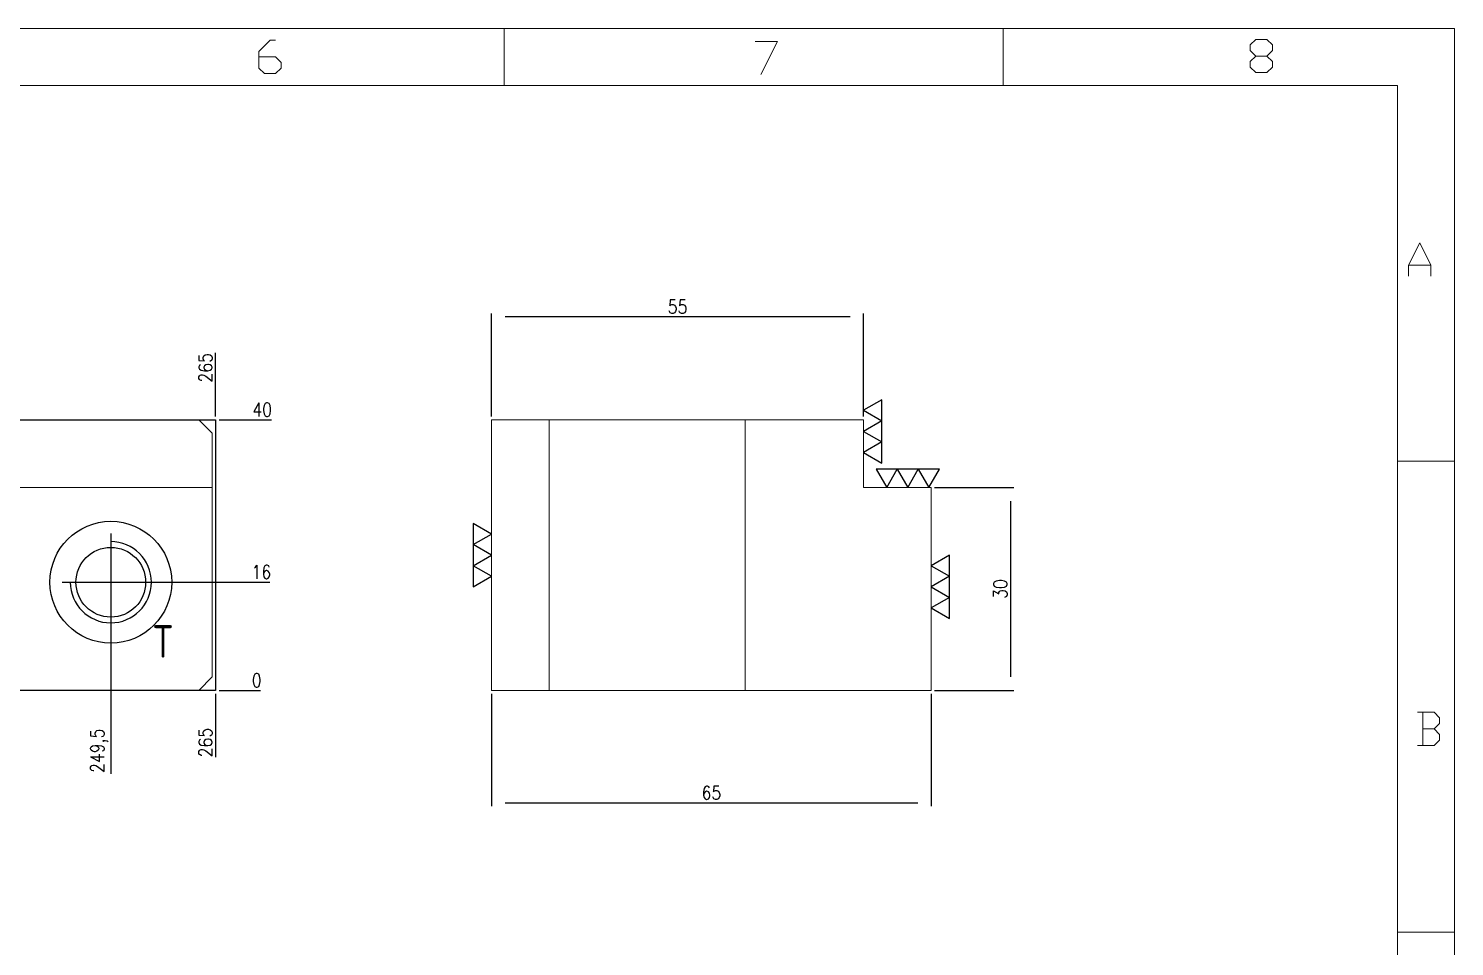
# Model space of a CAD drawing. Header units: millimetres. Extents: x 117382 to 126876, y -1151 to 1280.
# Drawn here: x 123764.4 to 123975.2, y -881 to -745.4 of the extents above; entities that cross this region are included whole.
import ezdxf
from ezdxf.enums import TextEntityAlignment as Align

# ---------------------------------------------------------------- set-up
doc = ezdxf.new("R2010")
doc.units = ezdxf.units.MM
doc.linetypes.add('HIDDEN', pattern=[0])
for name, color, linetype in [('DIE_P', 2, 'Continuous'), ('DIM', 4, 'Continuous'), ('PRESS', 3, 'Continuous'), ('TEXT', 4, 'Continuous')]:
    doc.layers.add(name, color=color, linetype=linetype)
doc.styles.add('gbenor', font='gbenor.shx', dxfattribs={"bigfont": 'gbcbig.shx'})
doc.styles.add('GBENOR_', font='gbenor.shx', dxfattribs={"bigfont": 'gbcbig'})
doc.styles.get("Standard").update_dxf_attribs({"font": 'txt.shx', "width": 0.85, "bigfont": 'ctxt.shx'})
doc.styles.add('TXT', font='txt.shx', dxfattribs={"width": 0.8, "bigfont": 'ctxt.shx'})
doc.dimstyles.new('T-2-WX', dxfattribs={"dimtxt": 2, "dimasz": 2, "dimexe": 0.5, "dimexo": 0.5, "dimgap": 0.5, "dimtad": 1, "dimtxsty": 'Standard', "dimblk": 'OPEN30', "dimcen": 0, "dimazin": 3, "dimtfac": 1, "dimtmove": 0, "dimatfit": 3, "dimldrblk": 'OPEN30', "dimlwd": -1, "dimlwe": -1})

# ---------------------------------------------------------------- blocks, each defined once
blk = doc.blocks.new('U40')
at = {"color": 254, "lineweight": 18}
for p, q in [((0, 1783.49), (2530.21, 1783.49)), ((1913.09, 1783.49), (1913.09, 1746.46)), ((2237.08, 1783.49), (2237.08, 1746.46)), ((2530.21, 1783.49), (2530.21, 0)), ((37.03, 1746.46), (2493.18, 1746.46)), ((2493.18, 1746.46), (2493.18, 37.03)), ((2493.18, 1502.7), (2530.21, 1502.7)), ((2493.18, 1197.22), (2530.21, 1197.22))]:
    blk.add_line(p, q, dxfattribs=at)
at = {"color": 92, "lineweight": 18}
for points in [[(1753.93, 1765.07), (1764.72, 1765.07), (1768.32, 1761.47), (1768.32, 1757.87), (1764.72, 1754.27), (1757.53, 1754.27), (1753.93, 1757.87), (1753.93, 1768.67), (1761.12, 1775.87), (1764.72, 1775.87)], [(2076.24, 1775.18), (2090.63, 1775.18), (2079.84, 1753.58)], [(2408.43, 1765.67), (2412.02, 1762.07), (2412.02, 1758.47), (2408.43, 1754.87), (2401.23, 1754.87), (2397.64, 1758.47), (2397.64, 1762.07), (2401.23, 1765.67), (2408.43, 1765.67), (2412.02, 1769.27), (2412.02, 1772.87), (2408.43, 1776.47), (2401.23, 1776.47), (2397.64, 1772.87), (2397.64, 1769.27), (2401.23, 1765.67)], [(2500.44, 1622.77), (2500.44, 1629.97), (2507.63, 1644.37), (2514.83, 1629.97), (2514.83, 1622.77)], [(2500.44, 1629.97), (2514.83, 1629.97)], [(2516.93, 1329.01), (2520.53, 1332.61), (2520.53, 1336.21), (2516.93, 1339.81), (2506.14, 1339.81)], [(2509.74, 1339.81), (2509.74, 1318.21)], [(2506.14, 1318.21), (2516.93, 1318.21), (2520.53, 1321.81), (2520.53, 1325.41), (2516.93, 1329.01), (2509.74, 1329.01)]]:
    blk.add_lwpolyline(points, dxfattribs=at)
at = {"lineweight": 18, "style": 'GBENOR_'}
blk.add_attdef('文档路径', (2125.95, 386.89), '', height=17.76, dxfattribs=at)
at = {"lineweight": 20, "style": 'TXT'}
for tag, height, p in [('18-**-**', 16.35, (1866.64, 256.17)), ('客户名称', 16.13, (1741.09, 133.98, 0)), ('料厚:', 16.13, (1741.26, 93.16, 0))]:
    blk.add_attdef(tag, text='', height=height, dxfattribs=at).set_placement(p, align=Align.MIDDLE)
for tag, p, height in [('88888', (1850.91, 207.46), 14.86), ('材质:', (1691.18, 167.99, 0), 16.13), ('核准', (1869.36, 127.52, 0), 16.13), ('设计', (1868.77, 88.3, 0), 16.13), ('绘图', (1868.24, 49.08, 0), 16.13)]:
    blk.add_attdef(tag, p, '', height=height, dxfattribs=at)
for tag, p, height, width in [('3', (2234.72, 206.9), 15.83, 0.7), ('4', (2234.72, 167.41), 15.83, 0.7), ('核准日期', (2041.07, 124.18, 0), 16.13, 0.68), ('设计日期', (2041.07, 84.45, 0), 16.13, 0.68), ('1', (2251.89, 85.86), 14.61, 0.7), ('绘图日期', (2040.91, 46.43, 0), 16.13, 0.68), ('2', (2234.96, 49.23), 14.61, 0.7)]:
    blk.add_attdef(tag, p, '', height=height, dxfattribs=dict(at, width=width))
blk = doc.blocks.new('*D7747')
at = {"layer": 'Defpoints', "color": 0}
for p in [(123832.85, -843.17), (123897.85, -843.17), (123897.85, -859.78)]:
    blk.add_point(p, dxfattribs=at)
at = {"layer": 'DIM', "color": 0}
for p, q in [((123832.85, -843.67), (123832.85, -860.28)), ((123897.85, -843.67), (123897.85, -860.28)), ((123834.85, -859.78), (123895.85, -859.78))]:
    blk.add_line(p, q, dxfattribs=at)
at = {"layer": 'DIM', "color": 0, "insert": (123865.35, -858.28), "char_height": 2, "attachment_point": 5}
blk.add_mtext('65', dxfattribs=at)
blk = doc.blocks.new('_Open30')
blk = doc.blocks.new('*D7748')
at = {"layer": 'Defpoints', "color": 0}
for p in [(123832.85, -787.96), (123832.85, -803.17), (123887.85, -803.17)]:
    blk.add_point(p, dxfattribs=at)
at = {"layer": 'DIM', "color": 0}
for p, q in [((123832.85, -802.67), (123832.85, -787.46)), ((123885.85, -787.96), (123834.85, -787.96)), ((123887.85, -802.67), (123887.85, -787.46))]:
    blk.add_line(p, q, dxfattribs=at)
at = {"layer": 'DIM', "color": 0, "insert": (123860.35, -786.46), "char_height": 2, "attachment_point": 5}
blk.add_mtext('55', dxfattribs=at)
blk = doc.blocks.new('*D7749')
at = {"layer": 'Defpoints', "color": 0}
for p in [(123897.85, -813.17), (123897.85, -843.17), (123909.57, -843.17)]:
    blk.add_point(p, dxfattribs=at)
at = {"layer": 'DIM', "color": 0}
for p, q in [((123898.35, -813.17), (123910.07, -813.17)), ((123909.57, -815.17), (123909.57, -841.17)), ((123898.35, -843.17), (123910.07, -843.17))]:
    blk.add_line(p, q, dxfattribs=at)
at = {"layer": 'DIM', "color": 0, "insert": (123908.07, -828.17), "char_height": 2, "attachment_point": 5, "rotation": 90}
blk.add_mtext('30', dxfattribs=at)
blk = doc.blocks.new('*D7752')
at = {"layer": 'Defpoints', "color": 0}
for p in [(123527.05, -843.17), (123792.05, -843.17), (123797.05, -843.17)]:
    blk.add_point(p, dxfattribs=at)
at = {"layer": 'DIM', "color": 0}
blk.add_line((123792.55, -843.17), (123798.68, -843.17), dxfattribs=at)
at = {"layer": 'DIM', "color": 0, "insert": (123798.12, -841.67), "char_height": 2, "attachment_point": 5}
blk.add_mtext('0', dxfattribs=at)
blk = doc.blocks.new('*D7753')
at = {"layer": 'Defpoints', "color": 0}
for p in [(123776.55, -827.17), (123797.05, -827.17), (123527.05, -843.17)]:
    blk.add_point(p, dxfattribs=at)
at = {"layer": 'DIM', "color": 0}
blk.add_line((123777.05, -827.17), (123800.06, -827.17), dxfattribs=at)
at = {"layer": 'DIM', "color": 0, "insert": (123798.81, -825.67), "char_height": 2, "attachment_point": 5}
blk.add_mtext('16', dxfattribs=at)
blk = doc.blocks.new('*D7754')
at = {"layer": 'Defpoints', "color": 0}
for p in [(123792.05, -803.17), (123797.05, -803.17), (123527.05, -843.17)]:
    blk.add_point(p, dxfattribs=at)
at = {"layer": 'DIM', "color": 0}
blk.add_line((123792.55, -803.17), (123800.3, -803.17), dxfattribs=at)
at = {"layer": 'DIM', "color": 0, "insert": (123798.93, -801.67), "char_height": 2, "attachment_point": 5}
blk.add_mtext('40', dxfattribs=at)
blk = doc.blocks.new('*D7757')
at = {"layer": 'Defpoints', "color": 0}
for p in [(123527.05, -843.17), (123792.05, -843.17), (123792.05, -848.17)]:
    blk.add_point(p, dxfattribs=at)
at = {"layer": 'DIM', "color": 0}
blk.add_line((123792.05, -843.67), (123792.05, -853.04), dxfattribs=at)
at = {"layer": 'DIM', "color": 0, "insert": (123790.55, -850.86), "char_height": 2, "attachment_point": 5, "rotation": 90}
blk.add_mtext('265', dxfattribs=at)
blk = doc.blocks.new('*D7758')
at = {"layer": 'Defpoints', "color": 0}
for p in [(123776.55, -827.17), (123527.05, -843.17), (123776.55, -848.17)]:
    blk.add_point(p, dxfattribs=at)
at = {"layer": 'DIM', "color": 0}
blk.add_line((123776.55, -827.67), (123776.55, -855.47), dxfattribs=at)
at = {"layer": 'DIM', "color": 0, "insert": (123774.86, -852.07), "char_height": 2, "attachment_point": 5, "rotation": 90}
blk.add_mtext('249,5', dxfattribs=at)
blk = doc.blocks.new('*D7767')
at = {"layer": 'Defpoints', "color": 0}
for p in [(123792.05, -798.17), (123792.05, -803.17), (123527.05, -843.17)]:
    blk.add_point(p, dxfattribs=at)
at = {"layer": 'DIM', "color": 0}
blk.add_line((123792.05, -802.67), (123792.05, -793.3), dxfattribs=at)
at = {"layer": 'DIM', "color": 0, "insert": (123790.55, -795.49), "char_height": 2, "attachment_point": 5, "rotation": 90}
blk.add_mtext('265', dxfattribs=at)

msp = doc.modelspace()

# ---------------------------------------------------------------- linework, layer by layer
at = {"layer": 'DIE_P', "linetype": 'HIDDEN', "lineweight": 18}
msp.add_line((123791.551, -813.171), (123731.551, -813.171), dxfattribs=at)
at = {"layer": 'DIE_P'}
for p, q in [((123776.551, -819.971), (123776.551, -834.371)), ((123769.351, -827.171), (123783.751, -827.171))]:
    msp.add_line(p, q, dxfattribs=at)
at = {"layer": 'DIE_P', "lineweight": 18}
for points in [[(123731.551, -805.171), (123731.551, -841.171), (123733.551, -843.171), (123789.551, -843.171), (123791.551, -841.171), (123791.551, -805.171), (123789.551, -803.171), (123733.551, -803.171)], [(123887.847, -803.171), (123832.847, -803.171), (123832.847, -843.171), (123897.847, -843.171), (123897.847, -813.171), (123887.847, -813.171)]]:
    msp.add_lwpolyline(points, close=True, dxfattribs=at)
at = {"layer": 'DIE_P', "linetype": 'HIDDEN', "lineweight": 18}
for points in [[(123841.347, -843.171), (123841.347, -803.171)], [(123870.347, -843.171), (123870.347, -803.171)]]:
    msp.add_lwpolyline(points, dxfattribs=at)
at = {"layer": 'DIE_P'}
for radius in [9, 5.15]:
    msp.add_circle((123776.551, -827.171), radius, dxfattribs=at)
msp.add_arc((123776.551, -827.171), 6, 180, 90, dxfattribs=at)
at = {"layer": 'PRESS', "color": 8, "linetype": 'HIDDEN'}
msp.add_lwpolyline([(123527.051, -843.171), (123527.051, -803.171), (123792.051, -803.171), (123792.051, -843.171)], close=True, dxfattribs=at)
at = {"layer": 'TEXT'}
for points in [[(123890.547, -800.204), (123887.847, -801.763), (123890.547, -803.321), (123887.847, -804.88), (123890.547, -806.439), (123887.847, -807.998), (123890.547, -809.557), (123890.547, -800.204)], [(123889.7, -810.471), (123891.259, -813.171), (123892.818, -810.471), (123894.376, -813.171), (123895.935, -810.471), (123897.494, -813.171), (123899.053, -810.471), (123889.7, -810.471)], [(123830.147, -827.848), (123832.847, -826.289), (123830.147, -824.73), (123832.847, -823.171), (123830.147, -821.612), (123832.847, -820.053), (123830.147, -818.495), (123830.147, -827.848)], [(123900.547, -823.171), (123897.847, -824.73), (123900.547, -826.289), (123897.847, -827.848), (123900.547, -829.406), (123897.847, -830.965), (123900.547, -832.524), (123900.547, -823.171)]]:
    msp.add_lwpolyline(points, close=True, dxfattribs=at)

# ---------------------------------------------------------------- block references
at = {"ltscale": 3, "xscale": 0.2276941461833671, "yscale": 0.2276941461833671, "zscale": 0.2276941461833671}
msp.add_blockref('U40', (123399.092, -1151.456), dxfattribs=at)

# ---------------------------------------------------------------- texts
at = {"layer": 'TEXT', "color": 4, "linetype": 'Continuous', "style": 'gbenor'}
msp.add_text('T', height=4.8, dxfattribs=at).set_placement((123784.264, -835.913), align=Align.MIDDLE_CENTER)

# ---------------------------------------------------------------- dimensions: what is measured, and where the dimension line sits
at = {"layer": 'DIM', "color": 94}
for base, p1, p2, picture, middle in [((123832.847, -787.962), (123887.847, -803.171), (123832.847, -803.171), '*D7748', (123860.347, -786.462)), ((123897.847, -859.783), (123832.847, -843.171), (123897.847, -843.171), '*D7747', (123865.347, -858.283))]:
    dim = msp.add_linear_dim(base=base, p1=p1, p2=p2, dimstyle='T-2-WX', dxfattribs=at)
    dim.commit()
    dim.dimension.update_dxf_attribs({"geometry": picture, "text_midpoint": middle})
at = {"layer": 'DIM'}
for feature_location, offset, dtype, origin, picture, middle in [((123792.051, -803.171), (0, 5), 1, (123527.051, -843.171), '*D7767', (123790.551, -795.485)), ((123792.051, -803.171), (5, 0), 0, (123527.051, -843.171), '*D7754', (123798.927, -801.671)), ((123776.551, -827.171), (20.5, 0), 0, (123527.051, -843.171), '*D7753', (123798.805, -825.671)), ((123776.551, -827.171), (0, -21), 1, (123527.051, -843.171), '*D7758', (123774.86, -852.071)), ((123792.050546366, -843.17106208), (5, 0), 0, (123527.050546366, -843.17106208), '*D7752', (123798.117213033, -841.67106208)), ((123792.051, -843.171), (0, -5), 1, (123527.051, -843.171), '*D7757', (123790.551, -850.857))]:
    dim = msp.add_ordinate_dim(feature_location=feature_location, offset=offset, dtype=dtype, origin=origin, dimstyle='T-2-WX', dxfattribs=at)
    dim.commit()
    dim.dimension.update_dxf_attribs({"geometry": picture, "text_midpoint": middle})
at = {"layer": 'DIM', "color": 94}
dim = msp.add_linear_dim(base=(123909.572, -843.171), p1=(123897.847, -813.171), p2=(123897.847, -843.171), angle=270, dimstyle='T-2-WX', dxfattribs=at)
dim.commit()
dim.dimension.update_dxf_attribs({"geometry": '*D7749', "text_midpoint": (123908.072, -828.171)})

doc.saveas('drawing.dxf')
